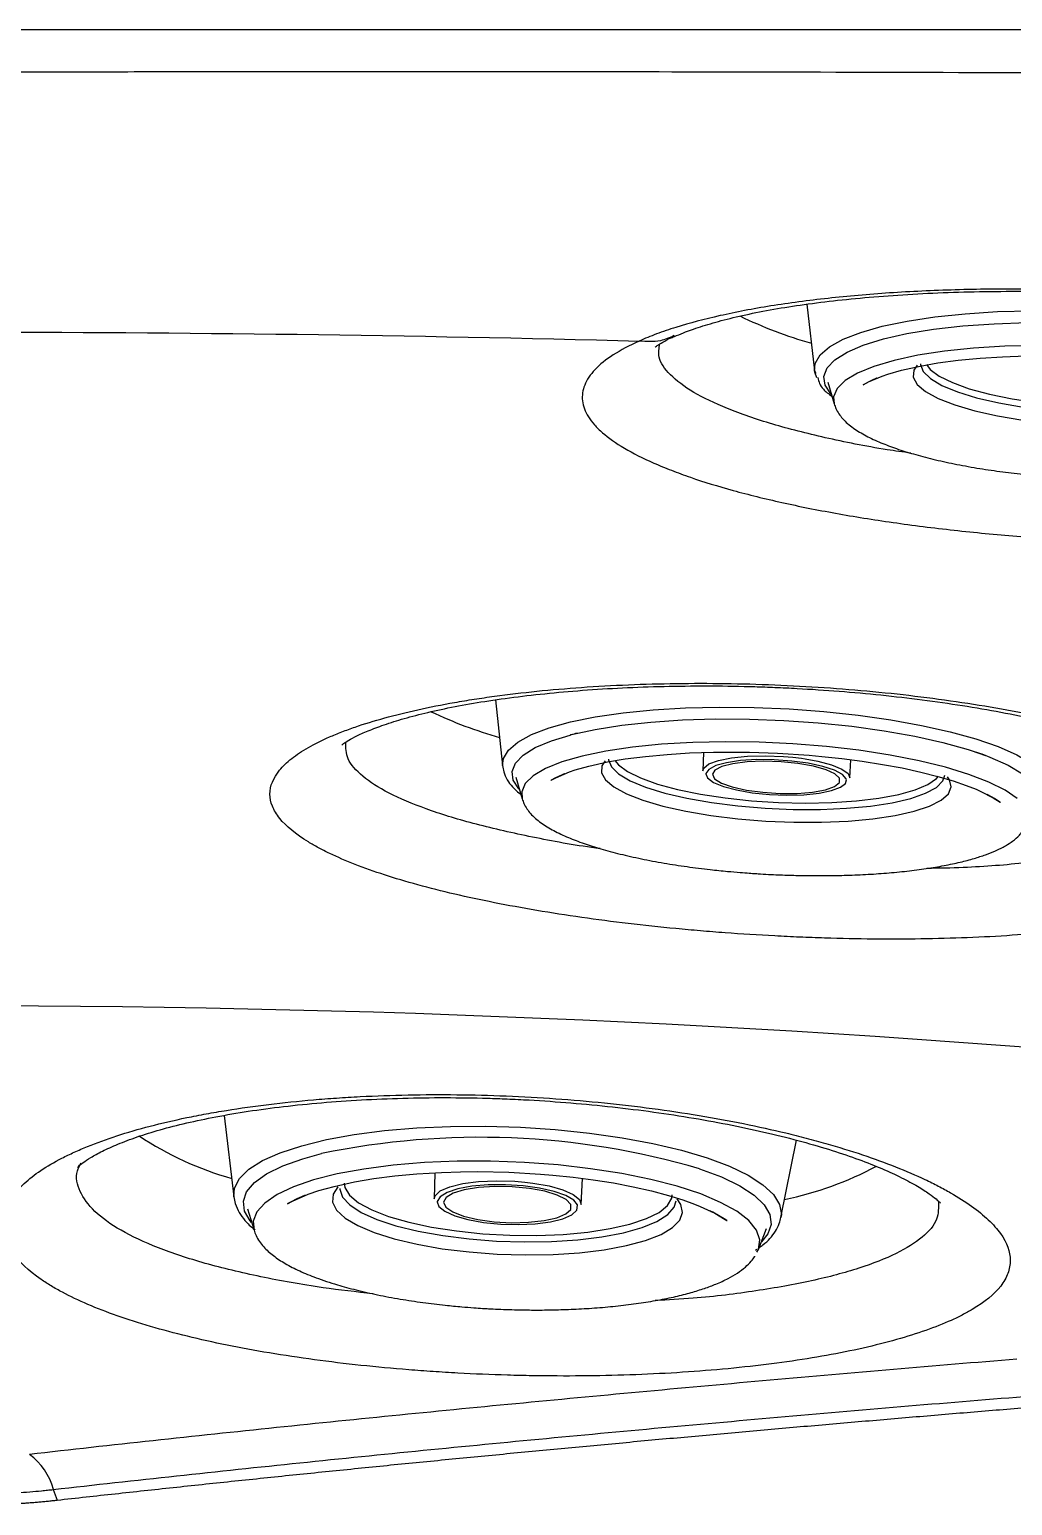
# Model space of a CAD drawing. Extents: x 409 to 498, y 628 to 778.
# Drawn here: x 453.541 to 456.616, y 724.737 to 729.353 of the extents above; entities that cross this region are included whole.
import ezdxf

# ---------------------------------------------------------------- set-up
doc = ezdxf.new("R2010")
doc.units = 0
doc.header["$MEASUREMENT"] = 0
doc.layers.add('1', color=4, linetype='Continuous')
doc.layers.add('GEOMETRY', color=4, linetype='Continuous', lineweight=25)

# ---------------------------------------------------------------- blocks, each defined once
blk = doc.blocks.new('2026_PULSE')
at = {"layer": 'GEOMETRY'}
for p, q in [((47.3962, 83.5341), (47.4196, 83.326)), ((47.4196, 83.3259), (47.4235, 83.3178)), ((47.4611, 83.2897), (47.4813, 83.2219)), ((46.4216, 82.2962), (46.444, 82.0906)), ((47.0728, 82.1317), (47.0705, 82.0746)), ((47.9002, 82.1411), (47.9483, 82.1249)), ((47.9097, 82.1379), (47.9546, 82.1226)), ((47.5301, 82.0521), (47.5334, 82.1092)), ((47.9546, 82.1226), (47.9441, 82.1264)), ((46.4853, 82.0543), (46.5052, 81.9864)), ((45.5723, 80.9964), (45.6031, 80.7423)), ((47.3148, 80.6773), (47.3629, 80.9191)), ((46.232, 80.8171), (46.2297, 80.7356)), ((46.6895, 80.7181), (46.6934, 80.7996)), ((46.5138, 80.7879), (46.5381, 80.785)), ((45.6454, 80.7041), (45.6661, 80.6372)), ((47.244, 80.5772), (47.2697, 80.6424)), ((47.235, 80.5754), (47.2389, 80.5781)), ((47.2395, 80.5687), (47.244, 80.5772)), ((45.0382, 79.8263), (45.0499, 79.7932))]:
    blk.add_line(p, q, dxfattribs=at)
at = {"layer": 'GEOMETRY', "flags": 128}
for points in [[(47.4196, 83.326), (47.422, 83.3489), (47.4376, 83.3755), (47.467, 83.4008), (47.5097, 83.4244), (47.565, 83.4458), (47.6319, 83.4648), (47.7095, 83.481), (47.7963, 83.4942), (47.891, 83.5041), (47.992, 83.5106), (48.0976, 83.5136), (48.2062, 83.513), (48.316, 83.5088), (48.425, 83.5011), (48.5317, 83.4901), (48.6341, 83.4759), (48.7306, 83.4587), (48.8197, 83.4388), (48.8998, 83.4166)], [(47.6351, 83.4251), (47.6352, 83.4251), (47.7089, 83.4418), (47.7923, 83.4555), (47.8839, 83.4659), (47.9822, 83.473), (48.0855, 83.4766), (48.192, 83.4765), (48.3, 83.4729), (48.4075, 83.4657), (48.5127, 83.4551), (48.6139, 83.4414), (48.7092, 83.4246), (48.7972, 83.4051), (48.8761, 83.3833)], [(47.4725, 83.2514), (47.4706, 83.2534), (47.4528, 83.2809), (47.4491, 83.3082), (47.4595, 83.3347), (47.4838, 83.3601), (47.5217, 83.3839), (47.5724, 83.4057), (47.6351, 83.4251)], [(48.1172, 83.4051), (48.015, 83.4025), (47.9173, 83.3964), (47.826, 83.3868), (47.7426, 83.374), (47.6687, 83.3581), (47.6055, 83.3395), (47.5542, 83.3184), (47.5157, 83.2953), (47.4907, 83.2705), (47.4796, 83.2446), (47.4813, 83.2219)], [(47.615, 83.3029), (47.615, 83.3029), (47.615, 83.3029), (47.615, 83.3029), (47.615, 83.3029), (47.6149, 83.3029), (47.6149, 83.3029), (47.6149, 83.3029), (47.6148, 83.3028), (47.6146, 83.3027), (47.6132, 83.3022), (47.5976, 83.2953), (47.5718, 83.2818), (47.5718, 83.2818), (47.5718, 83.2818), (47.5718, 83.2818), (47.5718, 83.2818), (47.5718, 83.2818), (47.5718, 83.2818), (47.5718, 83.2818), (47.5718, 83.2818), (47.5718, 83.2818), (47.5718, 83.2818), (47.5718, 83.2818), (47.5718, 83.2818), (47.5722, 83.282), (47.5887, 83.291), (47.6312, 83.309), (47.6492, 83.3151), (47.6918, 83.3274), (47.7504, 83.3405), (47.8061, 83.3502), (47.8695, 83.3586), (47.9376, 83.3652), (48.0074, 83.3697), (48.0814, 83.3724)], [(47.7408, 83.3433), (47.7303, 83.3273), (47.7286, 83.3053), (47.7411, 83.2828), (47.7674, 83.2606), (47.8069, 83.2391), (47.8585, 83.219), (47.9209, 83.2007), (47.9925, 83.1848), (48.0715, 83.1716), (48.1557, 83.1614), (48.243, 83.1547), (48.3312, 83.1514), (48.4179, 83.1517)], [(47.7512, 83.3478), (47.7513, 83.3453), (47.7597, 83.3232), (47.7823, 83.3012), (47.8184, 83.2799), (47.867, 83.2598), (47.9267, 83.2414), (47.996, 83.2254), (48.073, 83.212), (48.1556, 83.2017), (48.2414, 83.1948), (48.3283, 83.1915), (48.4137, 83.1918)], [(47.77, 83.345), (47.7817, 83.3301), (47.8101, 83.3088), (47.8512, 83.2885), (47.9039, 83.2696), (47.9669, 83.2527), (48.0383, 83.2382), (48.1163, 83.2266), (48.1986, 83.2181), (48.2832, 83.213), (48.3676, 83.2114), (48.4495, 83.2133), (48.5268, 83.2188), (48.5972, 83.2276), (48.659, 83.2396), (48.7103, 83.2543), (48.7499, 83.2715), (48.7766, 83.2905), (48.7841, 83.2995)], [(47.4266, 83.3038), (47.4203, 83.3215), (47.4196, 83.326)], [(46.444, 82.0906), (46.4463, 82.1131), (46.462, 82.1394), (46.4914, 82.1643), (46.5341, 82.1875), (46.5894, 82.2086), (46.6563, 82.2271), (46.7339, 82.2429), (46.8207, 82.2556), (46.9153, 82.2651), (47.0163, 82.2711), (47.122, 82.2736), (47.2306, 82.2726), (47.3403, 82.268), (47.4493, 82.26), (47.5559, 82.2486), (47.6583, 82.2341), (47.7548, 82.2166), (47.8439, 82.1966), (47.924, 82.1743)], [(46.655, 82.1863), (46.6595, 82.1875), (46.7332, 82.2037), (46.8165, 82.217), (46.9081, 82.227), (47.0064, 82.2336), (47.1097, 82.2367), (47.2163, 82.2362), (47.3242, 82.2322), (47.4317, 82.2247), (47.5369, 82.2138), (47.638, 82.1997), (47.7334, 82.1827), (47.8212, 82.163), (47.9002, 82.1411)], [(46.4964, 82.0162), (46.4948, 82.018), (46.4771, 82.0453), (46.4734, 82.0723), (46.4838, 82.0986), (46.5081, 82.1237), (46.546, 82.1471), (46.5967, 82.1685), (46.655, 82.1863)], [(48.0534, 81.9874), (48.0158, 82.0137), (47.9653, 82.0392), (47.9029, 82.0633), (47.8297, 82.0857), (47.7469, 82.106), (47.6561, 82.1237), (47.5588, 82.1385), (47.4569, 82.1503), (47.352, 82.1587), (47.2462, 82.1637), (47.1412, 82.1652), (47.039, 82.163), (46.9413, 82.1573), (46.85, 82.1482), (46.7666, 82.1358), (46.6927, 82.1204), (46.6295, 82.1021), (46.5782, 82.0814), (46.5397, 82.0587), (46.5147, 82.0342), (46.5036, 82.0085), (46.5052, 81.9864)], [(46.628, 82.0611), (46.628, 82.0611), (46.6281, 82.0611), (46.6285, 82.0613), (46.6326, 82.063), (46.6372, 82.065), (46.6374, 82.0651), (46.6374, 82.0651), (46.6374, 82.065), (46.6374, 82.065), (46.6374, 82.065), (46.6374, 82.065), (46.6373, 82.065), (46.6373, 82.065), (46.6373, 82.065), (46.6371, 82.0649), (46.6364, 82.0646), (46.6307, 82.0623), (46.6075, 82.0514), (46.5959, 82.045), (46.5951, 82.0445), (46.595, 82.0444), (46.5949, 82.0444), (46.5949, 82.0444), (46.5949, 82.0444), (46.5949, 82.0444), (46.5949, 82.0444), (46.5949, 82.0444), (46.5949, 82.0444), (46.5949, 82.0444), (46.5949, 82.0444), (46.5949, 82.0444), (46.595, 82.0444), (46.5953, 82.0447), (46.6104, 82.0528), (46.6529, 82.0708), (46.6714, 82.0771), (46.7139, 82.0891), (46.7721, 82.102), (46.8275, 82.1114), (46.8907, 82.1195), (46.9587, 82.1259), (47.0286, 82.1302), (47.1034, 82.1327), (47.1599, 82.1332), (47.2161, 82.1326), (47.3035, 82.1295)], [(47.924, 82.1743), (47.9939, 82.15), (48.0523, 82.1242), (48.0985, 82.0973), (48.1315, 82.0697), (48.1508, 82.042), (48.1562, 82.0145), (48.1552, 82.0067)], [(46.7649, 82.1059), (46.7546, 82.0904), (46.7529, 82.0685), (46.7654, 82.0462), (46.7917, 82.0241), (46.8311, 82.0026), (46.8827, 81.9825), (46.9451, 81.9641), (47.0167, 81.948), (47.0957, 81.9346), (47.1799, 81.9242), (47.2672, 81.9171), (47.3553, 81.9136), (47.442, 81.9135)], [(46.7757, 82.111), (46.7757, 82.1084), (46.7842, 82.0865), (46.8067, 82.0646), (46.8428, 82.0433), (46.8913, 82.0232), (46.9511, 82.0047), (47.0204, 81.9885), (47.0973, 81.975), (47.1799, 81.9645), (47.2657, 81.9573), (47.3525, 81.9536), (47.438, 81.9536)], [(46.7952, 82.1069), (46.8062, 82.0934), (46.8345, 82.0722), (46.8756, 82.0519), (46.9284, 82.0329), (46.9913, 82.0159), (47.0627, 82.0013), (47.1407, 81.9894), (47.223, 81.9807), (47.3075, 81.9753), (47.3919, 81.9733), (47.4738, 81.975), (47.5511, 81.9801), (47.6215, 81.9886), (47.6833, 82.0002), (47.7346, 82.0146), (47.7742, 82.0314), (47.8009, 82.0502), (47.8074, 82.0576)], [(47.0705, 82.0746), (47.0734, 82.083), (47.0896, 82.096), (47.1191, 82.107), (47.16, 82.1152), (47.2096, 82.1202), (47.265, 82.1216), (47.3226, 82.1194), (47.3523, 82.1168)], [(47.5195, 82.0461), (47.5188, 82.0488), (47.5069, 82.0628), (47.482, 82.0761), (47.4457, 82.0881), (47.4002, 82.0979), (47.3484, 82.105), (47.2936, 82.1089), (47.2391, 82.1093), (47.1885, 82.1062), (47.1448, 82.0998), (47.1109, 82.0906), (47.0889, 82.079), (47.0801, 82.0659), (47.08, 82.0651)], [(47.368, 82.0975), (47.3149, 82.1028), (47.2606, 82.1044), (47.2092, 82.1024), (47.1645, 82.0967), (47.1299, 82.0878), (47.1078, 82.0765), (47.1001, 82.0634), (47.1071, 82.0497), (47.1284, 82.0362), (47.1625, 82.0241), (47.2067, 82.0142), (47.2578, 82.0072), (47.3121, 82.0037), (47.3654, 82.0039), (47.4139, 82.0078), (47.4539, 82.0152), (47.4825, 82.0254), (47.4975, 82.0377), (47.4979, 82.0512), (47.4836, 82.0649), (47.4557, 82.0778), (47.4162, 82.089), (47.368, 82.0975)], [(47.3035, 82.1295), (47.4032, 82.123), (47.4423, 82.1195), (47.5057, 82.1128), (47.5685, 82.1046), (47.6323, 82.0946), (47.6942, 82.0832), (47.7525, 82.0705), (47.8061, 82.0569), (47.8537, 82.0428), (47.8941, 82.0289), (47.9252, 82.0166), (47.9399, 82.01), (47.9783, 81.9901), (48.0001, 81.9758), (48.0004, 81.9756), (48.0004, 81.9756), (48.0004, 81.9756), (48.0004, 81.9756), (48.0004, 81.9756), (48.0004, 81.9756), (48.0004, 81.9756), (48.0004, 81.9756), (48.0004, 81.9756), (48.0004, 81.9756), (48.0004, 81.9756), (48.0004, 81.9756), (48.0004, 81.9756), (47.9999, 81.9759), (47.9826, 81.9875), (47.9621, 81.9992), (47.9603, 82.0002), (47.9602, 82.0002), (47.9602, 82.0002), (47.9602, 82.0002), (47.9602, 82.0002), (47.9602, 82.0002), (47.9602, 82.0002), (47.9602, 82.0002), (47.9602, 82.0002), (47.9602, 82.0002), (47.9604, 82.0001), (47.962, 81.9993), (47.969, 81.9955), (47.9691, 81.9954), (47.9691, 81.9954)], [(47.3523, 82.1168), (47.3788, 82.1136), (47.3903, 82.112)], [(47.3903, 82.112), (47.43, 82.1047), (47.4731, 82.0932), (47.5054, 82.0799), (47.5247, 82.0655), (47.5301, 82.0521)], [(47.9483, 82.1249), (47.9688, 82.1172), (48.026, 82.0917), (48.0708, 82.0652), (48.1023, 82.0381), (48.1201, 82.0107), (48.1238, 81.9837), (48.1134, 81.9574), (48.0957, 81.9379)], [(47.08, 82.0651), (47.0851, 82.052), (47.1037, 82.0382), (47.1345, 82.0254), (47.1757, 82.0144), (47.2248, 82.0059)], [(47.2248, 82.0059), (47.2785, 82.0004), (47.3336, 81.9983), (47.3866, 81.9996), (47.4341, 82.0044), (47.4731, 82.0123), (47.5013, 82.0228), (47.5169, 82.0352), (47.5195, 82.0461)], [(47.438, 81.9536), (47.5197, 81.9571), (47.5954, 81.9642), (47.6632, 81.9746), (47.721, 81.9881), (47.7674, 82.0042), (47.8011, 82.0226), (47.8212, 82.0427), (47.8271, 82.0604)], [(47.442, 81.9135), (47.5251, 81.9171), (47.6023, 81.9242), (47.6716, 81.9345), (47.7313, 81.9479), (47.7799, 81.964), (47.816, 81.9824), (47.8387, 82.0025), (47.8475, 82.024), (47.8421, 82.0461), (47.8357, 82.0553)], [(45.6031, 80.7423), (45.6053, 80.7694), (45.621, 80.7994), (45.6504, 80.8281), (45.6931, 80.855), (45.7484, 80.8797), (45.8153, 80.9018), (45.8929, 80.9209), (45.9797, 80.9368), (46.0744, 80.9491), (46.1754, 80.9576), (46.2811, 80.9622), (46.3898, 80.9629), (46.4995, 80.9596), (46.6086, 80.9523), (46.7153, 80.9413), (46.8177, 80.9266), (46.9143, 80.9086), (47.0034, 80.8875), (47.0836, 80.8636)], [(45.6585, 80.6618), (45.6542, 80.6669), (45.6364, 80.6974), (45.6327, 80.7279), (45.6431, 80.7577), (45.6674, 80.7865), (45.7053, 80.8136), (45.756, 80.8386), (45.8188, 80.8611), (45.8773, 80.8771)], [(47.244, 80.5772), (47.2443, 80.5782), (47.2483, 80.6077), (47.2382, 80.6377), (47.2141, 80.6675), (47.1765, 80.6967), (47.126, 80.7246), (47.0636, 80.7508), (46.9903, 80.7748), (46.9075, 80.7963), (46.8166, 80.8147), (46.7193, 80.8299), (46.6172, 80.8414), (46.5123, 80.8492), (46.4064, 80.853), (46.3014, 80.8529), (46.1991, 80.8487), (46.1015, 80.8406), (46.0101, 80.8288), (45.9267, 80.8134), (45.8527, 80.7947), (45.7895, 80.773), (45.7382, 80.7488), (45.6997, 80.7224), (45.6747, 80.6944), (45.6637, 80.6652), (45.6661, 80.6372)], [(47.0836, 80.8636), (47.1535, 80.8374), (47.212, 80.8092), (47.2582, 80.7796), (47.2912, 80.7491), (47.3106, 80.718), (47.316, 80.687), (47.3148, 80.6773)], [(45.8132, 80.741), (45.8132, 80.741), (45.8132, 80.741), (45.8134, 80.7411), (45.8143, 80.7415), (45.8235, 80.7453), (45.8264, 80.7464), (45.8265, 80.7465), (45.8266, 80.7465), (45.8266, 80.7465), (45.8266, 80.7465), (45.8266, 80.7465), (45.8265, 80.7465), (45.8265, 80.7465), (45.8265, 80.7465), (45.8265, 80.7465), (45.8264, 80.7465), (45.8261, 80.7463), (45.8244, 80.7457), (45.8004, 80.7353), (45.782, 80.7261), (45.7724, 80.7209), (45.7705, 80.7197), (45.7704, 80.7197), (45.7704, 80.7197), (45.7704, 80.7197), (45.7704, 80.7197), (45.7704, 80.7197), (45.7704, 80.7197), (45.7704, 80.7197), (45.7704, 80.7197), (45.7704, 80.7197), (45.7704, 80.7197), (45.7704, 80.7197), (45.7704, 80.7197), (45.7704, 80.7197), (45.7708, 80.7199), (45.7865, 80.7285), (45.8359, 80.75), (45.8692, 80.7613), (45.9164, 80.7745), (45.981, 80.7887), (46.0406, 80.7988), (46.1066, 80.8073), (46.1755, 80.8137), (46.2528, 80.8183), (46.3118, 80.8201), (46.3668, 80.8206), (46.4631, 80.8186)], [(46.4631, 80.8186), (46.5624, 80.813), (46.6014, 80.8098), (46.6647, 80.8033), (46.7273, 80.7952), (46.7908, 80.7851), (46.8522, 80.7734), (46.9099, 80.7603), (46.9624, 80.7463), (47.0082, 80.732), (47.0442, 80.7191), (47.0623, 80.7118), (47.1083, 80.6903), (47.1406, 80.6712), (47.1457, 80.6678), (47.1462, 80.6674), (47.1463, 80.6674), (47.1463, 80.6674), (47.1463, 80.6674), (47.1463, 80.6674), (47.1463, 80.6674), (47.1463, 80.6674), (47.1463, 80.6674), (47.1463, 80.6674), (47.1463, 80.6674), (47.1463, 80.6674), (47.1463, 80.6674), (47.1461, 80.6675), (47.1423, 80.6701), (47.1021, 80.6935), (47.0942, 80.6975), (47.0928, 80.6982), (47.0924, 80.6984), (47.0924, 80.6984), (47.0923, 80.6984), (47.0923, 80.6984), (47.0923, 80.6984), (47.0923, 80.6984), (47.0923, 80.6984), (47.0923, 80.6984), (47.0923, 80.6984), (47.0924, 80.6984), (47.0928, 80.6982), (47.0966, 80.6963), (47.1036, 80.6927), (47.1049, 80.6921), (47.1052, 80.6919), (47.1052, 80.6919), (47.1052, 80.6919), (47.1052, 80.6919), (47.1051, 80.6919), (47.1051, 80.6919), (47.1051, 80.692), (47.105, 80.692), (47.1049, 80.692), (47.1046, 80.6922), (47.103, 80.6931), (47.102, 80.6936), (47.1015, 80.6938), (47.1012, 80.694), (47.101, 80.6941), (47.1009, 80.6942), (47.1008, 80.6942), (47.1008, 80.6942)], [(47.0601, 80.8297), (47.1288, 80.8039), (47.186, 80.7761), (47.2308, 80.7469), (47.2623, 80.7168), (47.2801, 80.6862), (47.2839, 80.6558), (47.2735, 80.6259), (47.2534, 80.6012)], [(45.9286, 80.7726), (45.9138, 80.7498), (45.9121, 80.725), (45.9246, 80.7001), (45.9509, 80.6755), (45.9904, 80.652), (46.0421, 80.6301), (46.1045, 80.6104), (46.1761, 80.5934), (46.2551, 80.5796), (46.3393, 80.5693), (46.4267, 80.5628), (46.5149, 80.5602), (46.6016, 80.5617)], [(45.9345, 80.7684), (45.9345, 80.7657), (45.943, 80.7411), (45.9656, 80.7168), (46.0017, 80.6933), (46.0503, 80.6714), (46.11, 80.6516), (46.1794, 80.6345), (46.2564, 80.6205), (46.339, 80.61), (46.4249, 80.6033), (46.5117, 80.6007), (46.5972, 80.602)], [(45.9478, 80.7843), (45.95, 80.7708), (45.9648, 80.7469), (45.9932, 80.7234), (46.0343, 80.7012), (46.0871, 80.6807), (46.1501, 80.6625), (46.2215, 80.6472), (46.2995, 80.6351), (46.3819, 80.6266), (46.4665, 80.622), (46.5509, 80.6212), (46.6329, 80.6244), (46.7101, 80.6315), (46.7806, 80.6423), (46.8424, 80.6565), (46.8938, 80.6736), (46.9333, 80.6933), (46.96, 80.715), (46.9731, 80.738), (46.9744, 80.7478)], [(46.2297, 80.7356), (46.2326, 80.7452), (46.2488, 80.7602), (46.2783, 80.7731), (46.3192, 80.7831), (46.3689, 80.7895), (46.4243, 80.7921), (46.4819, 80.7905), (46.5138, 80.7879)], [(46.6777, 80.7171), (46.6664, 80.731), (46.6415, 80.7457), (46.6051, 80.7586), (46.5596, 80.769), (46.5078, 80.776), (46.4529, 80.7795), (46.3985, 80.779), (46.3478, 80.7747), (46.3041, 80.7667), (46.2702, 80.7557), (46.2482, 80.7423), (46.2394, 80.7273), (46.2394, 80.7266)], [(46.5275, 80.7679), (46.4742, 80.773), (46.4199, 80.7739), (46.3685, 80.7707), (46.3238, 80.7635), (46.2892, 80.7529), (46.2672, 80.7397), (46.2594, 80.7249), (46.2664, 80.7095), (46.2878, 80.6946), (46.3218, 80.6815), (46.3661, 80.6711), (46.4173, 80.6641), (46.4715, 80.661), (46.5249, 80.6622), (46.5734, 80.6674), (46.6134, 80.6764), (46.642, 80.6884), (46.6571, 80.7025), (46.6574, 80.7178), (46.6431, 80.7331), (46.6151, 80.7472), (46.5756, 80.7591), (46.5275, 80.7679)], [(46.5381, 80.785), (46.5894, 80.7758), (46.6325, 80.7635), (46.6648, 80.749), (46.6841, 80.7331), (46.6895, 80.7181)], [(46.2394, 80.7266), (46.2445, 80.7117), (46.263, 80.6965), (46.2939, 80.6825), (46.3351, 80.6708), (46.3842, 80.662)], [(46.3842, 80.662), (46.438, 80.6567), (46.4931, 80.6553), (46.546, 80.6577), (46.5936, 80.6639), (46.6327, 80.6734), (46.6609, 80.6857), (46.6764, 80.7001), (46.6783, 80.7155), (46.6777, 80.7171)], [(46.5972, 80.602), (46.6789, 80.6074), (46.7547, 80.6167), (46.8224, 80.6296), (46.8803, 80.6458), (46.9267, 80.6648), (46.9604, 80.6861), (46.9805, 80.7092), (46.9864, 80.7295)], [(46.6016, 80.5617), (46.6847, 80.5671), (46.7619, 80.5764), (46.8313, 80.5893), (46.891, 80.6054), (46.9396, 80.6244), (46.9757, 80.6458), (46.9984, 80.6689), (47.0072, 80.6933), (47.0018, 80.7182), (46.9899, 80.7352)]]:
    blk.add_lwpolyline(points, dxfattribs=at)
at = {"layer": 'GEOMETRY'}
for centre, radius, start, end in [((47.7647, 84.6817), 1.3182, 243.985, 254.3859), ((46.8015, 83.4783), 1.3504, 244.5144, 254.2236), ((45.8603, 81.754), 0.9903, 236.0462, 254.5318), ((46.3737, 78.4832), 2.4448, 73.6953, 101.7162), ((47.122, 81.7471), 1.0335, 281.3851, 298.4135), ((44.8435, 79.7741), 0.2017, 15.0153, 53.407)]:
    blk.add_arc(centre, radius, start, end, dxfattribs=at)
for points, knots in [([(36.3701, 84.3896), (36.5443, 84.3898), (36.7184, 84.3899), (37.0668, 84.3901), (37.2409, 84.3903), (37.7634, 84.3907), (38.1117, 84.3909), (39.1567, 84.3916), (39.8534, 84.392), (41.2467, 84.3927), (41.9434, 84.3929), (42.9884, 84.3931), (43.3367, 84.3931), (43.8592, 84.3931), (44.0334, 84.3931), (44.3817, 84.393), (44.5559, 84.393), (44.9042, 84.393), (45.0784, 84.393), (45.4267, 84.3931), (45.6009, 84.3931), (46.1234, 84.3931), (46.4717, 84.3931), (47.5167, 84.3929), (48.2134, 84.3927), (49.6067, 84.392), (50.3033, 84.3916), (51.3483, 84.3909), (51.6967, 84.3907), (52.2192, 84.3903), (52.3933, 84.3901), (52.7417, 84.3899), (52.9158, 84.3898), (53.09, 84.3896)], [0, 0, 0, 0, 0.03125, 0.03125, 0.0625, 0.0625, 0.125, 0.125, 0.25, 0.25, 0.375, 0.375, 0.4375, 0.4375, 0.46875, 0.46875, 0.5, 0.5, 0.53125, 0.53125, 0.5625, 0.5625, 0.625, 0.625, 0.75, 0.75, 0.875, 0.875, 0.9375, 0.9375, 0.96875, 0.96875, 1, 1, 1, 1]), ([(40.6292, 84.2552), (41.1416, 84.2577), (42.0807, 84.261), (43.2342, 84.2622), (43.9821, 84.2615), (44.4095, 84.261), (44.73, 84.2597), (45.0505, 84.261), (45.4779, 84.2615), (46.2258, 84.2622), (47.3793, 84.261), (48.3184, 84.2577), (48.8308, 84.2552)], [0.3000573, 0.3000573, 0.3000573, 0.3000573, 0.375, 0.4375, 0.46875, 0.484375, 0.5, 0.515625, 0.53125, 0.5625, 0.625, 0.6999428, 0.6999428, 0.6999428, 0.6999428]), ([(49.6844, 83.2977), (49.6518, 83.3161), (49.6151, 83.3337), (49.534, 83.3674), (49.4896, 83.3835), (49.4172, 83.4068), (49.3921, 83.4144), (49.34, 83.4293), (49.3128, 83.4366), (49.2294, 83.4576), (49.1711, 83.4707), (49.0494, 83.4949), (48.9859, 83.506), (48.8867, 83.5213), (48.8529, 83.5261), (48.7848, 83.5351), (48.7505, 83.5393), (48.6468, 83.5511), (48.5766, 83.5577), (48.4696, 83.5659), (48.4337, 83.5683), (48.3612, 83.5726), (48.3247, 83.5744), (48.2159, 83.5789), (48.144, 83.5806), (48.0012, 83.5815), (47.9304, 83.5807), (47.825, 83.5777), (47.7901, 83.5764), (47.7216, 83.5731), (47.6879, 83.5712), (47.5884, 83.5646), (47.5242, 83.559), (47.4311, 83.5488), (47.4007, 83.5451), (47.3408, 83.5372), (47.3116, 83.5329), (47.2268, 83.5193), (47.1738, 83.5092), (47.0747, 83.4869), (47.0287, 83.4748), (46.965, 83.4548), (46.9448, 83.448), (46.9065, 83.4337), (46.8885, 83.4264), (46.8715, 83.4188)], [0, 0, 0, 0, 0.0625, 0.0625, 0.125, 0.125, 0.15625, 0.15625, 0.1875, 0.1875, 0.25, 0.25, 0.3125, 0.3125, 0.34375, 0.34375, 0.375, 0.375, 0.4375, 0.4375, 0.46875, 0.46875, 0.5, 0.5, 0.5625, 0.5625, 0.625, 0.625, 0.65625, 0.65625, 0.6875, 0.6875, 0.75, 0.75, 0.78125, 0.78125, 0.8125, 0.8125, 0.875, 0.875, 0.9375, 0.9375, 0.96875, 0.96875, 1, 1, 1, 1]), ([(46.9815, 83.4325), (46.9906, 83.4365), (47.0132, 83.4465), (47.0622, 83.4637), (47.1269, 83.4828), (47.2037, 83.5014), (47.2906, 83.5184), (47.3871, 83.5335), (47.492, 83.5466), (47.6055, 83.5575), (47.7267, 83.566), (47.8538, 83.5717), (47.9852, 83.5745), (48.1189, 83.5743), (48.253, 83.5711), (48.3863, 83.5648), (48.5184, 83.5556), (48.649, 83.5436), (48.7772, 83.5287), (48.9013, 83.5111), (49.0197, 83.4911), (49.1306, 83.4691), (49.2326, 83.4454), (49.324, 83.4207), (49.405, 83.3951), (49.4748, 83.3692), (49.5333, 83.3438), (49.5618, 83.3284), (49.5757, 83.321)], [0, 0, 0, 0, 0.0236078, 0.0584767, 0.0948461, 0.1323214, 0.1705451, 0.2084247, 0.2469953, 0.2865402, 0.3268111, 0.3675549, 0.4085171, 0.4494069, 0.490004, 0.5301205, 0.5700953, 0.6105081, 0.6511727, 0.6919369, 0.7325611, 0.7728464, 0.8125948, 0.8515817, 0.8895052, 0.9275781, 0.9648636, 1, 1, 1, 1]), ([(46.9803, 83.4355), (46.9663, 83.4292), (46.9324, 83.4138), (46.894, 83.417), (46.8715, 83.4188)], [0, 0, 0, 0, 0.414509, 1, 1, 1, 1]), ([(46.9212, 83.3997), (46.921, 83.3994), (46.9199, 83.3983), (46.9267, 83.4043), (46.9444, 83.4151), (46.9631, 83.4256), (46.9787, 83.4321), (46.981, 83.433)], [0, 0, 0, 0, 0.07888, 0.354092, 0.642041, 0.946615, 1, 1, 1, 1]), ([(46.8715, 83.4188), (46.8402, 83.4047), (46.8131, 83.3902), (46.7671, 83.3604), (46.7481, 83.3451), (46.7182, 83.3137), (46.7073, 83.2976), (46.694, 83.2646), (46.6918, 83.2481), (46.6957, 83.215), (46.7019, 83.1984), (46.7176, 83.1735), (46.7239, 83.1652), (46.7387, 83.1485), (46.7472, 83.1402), (46.7755, 83.1156), (46.7984, 83.0994), (46.8519, 83.0678), (46.8825, 83.0522), (46.9344, 83.0293), (46.9528, 83.0217), (46.991, 83.0069), (47.011, 82.9996), (47.0732, 82.9782), (47.1177, 82.9645), (47.1893, 82.9448), (47.2139, 82.9384), (47.2647, 82.9258), (47.291, 82.9196), (47.3718, 82.9017), (47.4278, 82.8905), (47.5436, 82.8697), (47.6035, 82.8601), (47.6964, 82.8468), (47.7278, 82.8425), (47.7918, 82.8344), (47.8241, 82.8306), (47.9213, 82.8199), (47.9867, 82.8137), (48.1189, 82.8031), (48.1856, 82.7988), (48.2867, 82.7936), (48.3206, 82.7922), (48.3878, 82.7898), (48.4212, 82.7888), (48.5208, 82.7868), (48.5864, 82.7864), (48.6837, 82.7874), (48.7159, 82.7879), (48.7799, 82.7896), (48.8119, 82.7907), (48.9062, 82.7949), (48.9669, 82.7986), (49.084, 82.8082), (49.1405, 82.814), (49.222, 82.8242), (49.2486, 82.8279), (49.3008, 82.8358), (49.3261, 82.84), (49.3994, 82.8532), (49.4451, 82.8629), (49.5299, 82.884), (49.5692, 82.8955), (49.6231, 82.9141), (49.6402, 82.9206), (49.6723, 82.9338), (49.6874, 82.9405), (49.7296, 82.9613), (49.7537, 82.9758), (49.784, 82.9985), (49.7932, 83.0062), (49.8094, 83.022), (49.8165, 83.0301), (49.8345, 83.0546), (49.8422, 83.0712), (49.849, 83.1051), (49.8483, 83.1224), (49.8407, 83.1486), (49.837, 83.1575), (49.8276, 83.1753), (49.8219, 83.1841), (49.8015, 83.2106), (49.7838, 83.2282), (49.7512, 83.2544), (49.7394, 83.2631), (49.72, 83.2761), (49.7133, 83.2804), (49.7028, 83.2869), (49.6975, 83.2902), (49.692, 83.2934), (49.6884, 83.2955), (49.6865, 83.2966), (49.6846, 83.2977)], [0, 0, 0, 0, 0.03125, 0.03125, 0.0625, 0.0625, 0.09375, 0.09375, 0.125, 0.125, 0.15625, 0.15625, 0.171875, 0.171875, 0.1875, 0.1875, 0.21875, 0.21875, 0.25, 0.25, 0.265625, 0.265625, 0.28125, 0.28125, 0.3125, 0.3125, 0.328125, 0.328125, 0.34375, 0.34375, 0.375, 0.375, 0.40625, 0.40625, 0.421875, 0.421875, 0.4375, 0.4375, 0.46875, 0.46875, 0.5, 0.5, 0.515625, 0.515625, 0.53125, 0.53125, 0.5625, 0.5625, 0.578125, 0.578125, 0.59375, 0.59375, 0.625, 0.625, 0.65625, 0.65625, 0.671875, 0.671875, 0.6875, 0.6875, 0.71875, 0.71875, 0.75, 0.75, 0.765625, 0.765625, 0.78125, 0.78125, 0.8125, 0.8125, 0.828125, 0.828125, 0.84375, 0.84375, 0.875, 0.875, 0.90625, 0.90625, 0.921875, 0.921875, 0.9375, 0.9375, 0.96875, 0.96875, 0.984375, 0.984375, 0.992188, 0.992188, 0.996094, 0.998047, 0.998047, 1, 1, 1, 1]), ([(47.7214, 83.068), (47.6964, 83.0715), (47.6002, 83.085), (47.4522, 83.1153), (47.2826, 83.1582), (47.1438, 83.2061), (47.0353, 83.2582), (46.964, 83.3125), (46.9279, 83.3637), (46.9333, 83.3957), (46.9357, 83.4095)], [0, 0, 0, 0, 0.05044, 0.193908, 0.332815, 0.475708, 0.614238, 0.75676, 0.895265, 1, 1, 1, 1]), ([(47.4299, 83.3044), (47.4332, 83.292), (47.4386, 83.2717), (47.4642, 83.2532), (47.4741, 83.246)], [0, 0, 0, 0, 0.612266, 1, 1, 1, 1]), ([(47.6054, 83.2988), (47.6054, 83.2988), (47.6054, 83.2988), (47.6055, 83.2989), (47.6067, 83.2994), (47.6082, 83.3001), (47.6096, 83.3006), (47.6096, 83.3007)], [0, 0, 0, 0, 0.006312, 0.036749, 0.159772, 0.963531, 1, 1, 1, 1]), ([(47.4813, 83.2219), (47.483, 83.2171), (47.489, 83.2), (47.508, 83.1733), (47.5384, 83.1472), (47.5794, 83.1223), (47.6252, 83.1009), (47.675, 83.0821), (47.7294, 83.065), (47.7896, 83.049), (47.856, 83.0344), (47.9263, 83.0214), (47.9984, 83.0105), (48.0651, 83.0023), (48.1207, 82.9968), (48.1613, 82.9934), (48.1905, 82.9913), (48.2113, 82.9899), (48.2341, 82.9886), (48.2503, 82.9878), (48.2618, 82.9873)], [0, 0, 0, 0, 0.0299865, 0.1057988, 0.1946647, 0.2743409, 0.3501232, 0.4202894, 0.4875834, 0.5573574, 0.6284524, 0.6991112, 0.7670027, 0.8330044, 0.8811016, 0.9156344, 0.940241, 0.9577078, 0.9700825, 1, 1, 1, 1]), ([(47.2951, 82.3433), (47.1908, 82.3476), (47.0883, 82.3489), (46.937, 82.3469), (46.887, 82.3456), (46.7879, 82.3415), (46.7386, 82.3388), (46.5951, 82.3286), (46.5044, 82.3194), (46.3971, 82.3047), (46.376, 82.3016), (46.3343, 82.2951), (46.3138, 82.2917), (46.2533, 82.2811), (46.215, 82.2735), (46.1057, 82.2493), (46.0403, 82.2313), (45.9681, 82.2064), (45.9541, 82.2013), (45.9273, 82.1909), (45.9146, 82.1856), (45.878, 82.1696), (45.8559, 82.1586), (45.8165, 82.1361), (45.7992, 82.1246), (45.7766, 82.1069), (45.7697, 82.1009), (45.7571, 82.0888), (45.7514, 82.0826), (45.726, 82.0519), (45.716, 82.027), (45.716, 81.9892), (45.7185, 81.9766), (45.7262, 81.9575), (45.7294, 81.9511), (45.7371, 81.9384), (45.7415, 81.932), (45.7668, 81.9006), (45.7967, 81.876), (45.8462, 81.8457), (45.8567, 81.8397), (45.879, 81.8277), (45.8907, 81.8217), (45.9275, 81.8041), (45.954, 81.7926), (46.0399, 81.7591), (46.1052, 81.7379), (46.2158, 81.7075), (46.2542, 81.6978), (46.3339, 81.6793), (46.3753, 81.6704), (46.4608, 81.6534), (46.5049, 81.6453), (46.5963, 81.6299), (46.6436, 81.6225), (46.787, 81.6021), (46.8853, 81.5905), (47.0116, 81.5783), (47.0371, 81.576), (47.0883, 81.5716), (47.1141, 81.5696), (47.1918, 81.5638), (47.2437, 81.5605), (47.3216, 81.5564), (47.3475, 81.5551), (47.3995, 81.5529), (47.4255, 81.552), (47.5028, 81.5496), (47.5536, 81.5485), (47.7043, 81.5471), (47.8023, 81.5485), (47.9454, 81.5542), (47.9926, 81.5567), (48.0838, 81.5629), (48.128, 81.5666), (48.256, 81.5794), (48.3357, 81.5903), (48.483, 81.6172), (48.5482, 81.6327), (48.6339, 81.6591), (48.6604, 81.6684), (48.6971, 81.6832), (48.7088, 81.6883), (48.731, 81.6987), (48.7415, 81.704), (48.791, 81.7309), (48.8208, 81.7539), (48.8461, 81.7845), (48.8505, 81.7907), (48.8582, 81.8033), (48.8614, 81.8097), (48.8691, 81.8291), (48.8716, 81.8422), (48.8716, 81.8819), (48.8617, 81.909), (48.8364, 81.9435), (48.8307, 81.9504), (48.8181, 81.9642), (48.8112, 81.9711), (48.7888, 81.9917), (48.7714, 82.0053), (48.7322, 82.0323), (48.7102, 82.0456), (48.6737, 82.0655), (48.661, 82.0721), (48.6343, 82.0852), (48.6204, 82.0918), (48.5484, 82.1239), (48.4831, 82.1482), (48.374, 82.1825), (48.3358, 82.1935), (48.2755, 82.2096), (48.255, 82.2148), (48.2134, 82.2249), (48.1922, 82.2299), (48.0851, 82.2539), (47.9946, 82.2709), (47.8513, 82.2931), (47.802, 82.2999), (47.703, 82.3122), (47.653, 82.3177), (47.5018, 82.3321), (47.3993, 82.3391), (47.2951, 82.3433)], [0, 0, 0, 0, 0.03125, 0.03125, 0.046875, 0.046875, 0.0625, 0.0625, 0.09375, 0.09375, 0.101562, 0.101562, 0.109375, 0.109375, 0.125, 0.125, 0.15625, 0.15625, 0.164062, 0.164062, 0.171875, 0.171875, 0.1875, 0.1875, 0.203125, 0.203125, 0.210938, 0.210938, 0.21875, 0.21875, 0.25, 0.25, 0.265625, 0.265625, 0.273438, 0.273438, 0.28125, 0.28125, 0.3125, 0.3125, 0.320313, 0.320313, 0.328125, 0.328125, 0.34375, 0.34375, 0.375, 0.375, 0.390625, 0.390625, 0.40625, 0.40625, 0.421875, 0.421875, 0.4375, 0.4375, 0.46875, 0.46875, 0.476563, 0.476563, 0.484375, 0.484375, 0.5, 0.5, 0.507813, 0.507813, 0.515625, 0.515625, 0.53125, 0.53125, 0.5625, 0.5625, 0.578125, 0.578125, 0.59375, 0.59375, 0.625, 0.625, 0.65625, 0.65625, 0.671875, 0.671875, 0.679688, 0.679688, 0.6875, 0.6875, 0.71875, 0.71875, 0.726563, 0.726563, 0.734375, 0.734375, 0.75, 0.75, 0.78125, 0.78125, 0.789063, 0.789063, 0.796875, 0.796875, 0.8125, 0.8125, 0.828125, 0.828125, 0.835938, 0.835938, 0.84375, 0.84375, 0.875, 0.875, 0.890625, 0.890625, 0.898438, 0.898438, 0.90625, 0.90625, 0.9375, 0.9375, 0.953125, 0.953125, 0.96875, 0.96875, 1, 1, 1, 1]), ([(45.9408, 82.155), (45.9414, 82.1556), (45.9427, 82.1568), (45.9564, 82.1666), (45.9805, 82.1803), (46.0169, 82.1973), (46.0656, 82.2161), (46.1266, 82.2358), (46.1993, 82.2551), (46.2826, 82.2734), (46.3758, 82.2901), (46.4783, 82.305), (46.5898, 82.3176), (46.7091, 82.3278), (46.8346, 82.3352), (46.9649, 82.3394), (47.098, 82.3405), (47.2089, 82.3386), (47.298, 82.3355), (47.3862, 82.3313), (47.4974, 82.3239), (47.6285, 82.312), (47.7575, 82.2969), (47.8832, 82.279), (48.0038, 82.2584), (48.1176, 82.2355), (48.2228, 82.2107), (48.3182, 82.1846), (48.4024, 82.1577), (48.4757, 82.1305), (48.5379, 82.1035), (48.5881, 82.0778), (48.6242, 82.0557), (48.6468, 82.0391), (48.6584, 82.0283), (48.6592, 82.0273), (48.6595, 82.0269)], [0, 0, 0, 0, 0.0209, 0.044465, 0.06969, 0.096634, 0.125112, 0.154788, 0.18527, 0.216208, 0.247245, 0.279065, 0.311635, 0.344769, 0.378282, 0.411992, 0.445704, 0.479259, 0.494974, 0.512239, 0.54516, 0.578304, 0.611725, 0.645308, 0.678879, 0.712231, 0.745172, 0.777514, 0.809076, 0.840094, 0.871116, 0.901667, 0.931334, 0.956683, 0.980506, 1, 1, 1, 1]), ([(46.6771, 82.1919), (46.6707, 82.1903), (46.6636, 82.1886), (46.6556, 82.1865), (46.6549, 82.1863)], [0, 0, 0, 0, 0.914421, 1, 1, 1, 1]), ([(46.7495, 81.8309), (46.7404, 81.8321), (46.6602, 81.8426), (46.5236, 81.8688), (46.3474, 81.9088), (46.2002, 81.9546), (46.0829, 82.0042), (46.0013, 82.0569), (45.9533, 82.1108), (45.9534, 82.1466), (45.9534, 82.1641)], [0, 0, 0, 0, 0.018311, 0.160168, 0.302021, 0.443119, 0.584211, 0.724999, 0.865782, 1, 1, 1, 1]), ([(46.444, 82.0906), (46.445, 82.0841), (46.4478, 82.0672), (46.4582, 82.0451), (46.4749, 82.0218), (46.4918, 82.0078), (46.5012, 82)], [0, 0, 0, 0, 0.1544735, 0.4025931, 0.6700061, 1, 1, 1, 1]), ([(48.6491, 82.0365), (48.6495, 82.0194), (48.6505, 81.9829), (48.6051, 81.9315), (48.5253, 81.8832), (48.4089, 81.8423), (48.2616, 81.8091), (48.0852, 81.7855), (47.9203, 81.7715), (47.8098, 81.7696), (47.7715, 81.769)], [0, 0, 0, 0, 0.117336, 0.251586, 0.385836, 0.520941, 0.656049, 0.792064, 0.928085, 1, 1, 1, 1]), ([(46.5052, 81.9864), (46.5069, 81.9816), (46.5127, 81.9646), (46.5314, 81.9381), (46.5615, 81.9122), (46.6021, 81.8873), (46.6476, 81.866), (46.697, 81.8471), (46.7512, 81.8299), (46.8111, 81.8138), (46.8774, 81.7989), (46.9476, 81.7857), (47.0198, 81.7745), (47.0867, 81.7661), (47.1427, 81.7603), (47.1836, 81.7567), (47.213, 81.7544), (47.234, 81.753), (47.257, 81.7516), (47.2734, 81.7507), (47.2849, 81.7501)], [0, 0, 0, 0, 0.029722, 0.104985, 0.193157, 0.273003, 0.348561, 0.418649, 0.485732, 0.555525, 0.62662, 0.697311, 0.76532, 0.831769, 0.880211, 0.914998, 0.939789, 0.957387, 0.969856, 1, 1, 1, 1]), ([(47.2849, 81.7501), (47.2938, 81.7497), (47.313, 81.7488), (47.3487, 81.7476), (47.3948, 81.7465), (47.4519, 81.7463), (47.5145, 81.7473), (47.58, 81.7499), (47.6457, 81.7543), (47.7095, 81.7605), (47.77, 81.7683), (47.8257, 81.7777), (47.8756, 81.7883), (47.9183, 81.7997), (47.9548, 81.8115), (47.9881, 81.8248), (48.0161, 81.8387), (48.042, 81.8555), (48.0571, 81.8691), (48.0695, 81.8826), (48.0728, 81.8887), (48.0735, 81.8902)], [0, 0, 0, 0, 0.024135, 0.052207, 0.097296, 0.150127, 0.20948, 0.272736, 0.338371, 0.405205, 0.47232, 0.538884, 0.603963, 0.666138, 0.72221, 0.777418, 0.841332, 0.894775, 0.956691, 0.990005, 1, 1, 1, 1]), ([(46.4551, 81.0573), (46.351, 81.0616), (46.2487, 81.0626), (46.0976, 81.0596), (46.0477, 81.0578), (45.9735, 81.054), (45.9488, 81.0525), (45.8998, 81.0492), (45.8757, 81.0474), (45.7564, 81.0372), (45.6659, 81.0262), (45.5588, 81.0089), (45.5377, 81.0053), (45.4961, 80.9976), (45.4756, 80.9936), (45.4153, 80.9812), (45.3771, 80.9723), (45.268, 80.9439), (45.2028, 80.9227), (45.1308, 80.8935), (45.1168, 80.8875), (45.0901, 80.8753), (45.0774, 80.8692), (45.0409, 80.8504), (45.0189, 80.8375), (44.9797, 80.8112), (44.9623, 80.7977), (44.9399, 80.777), (44.933, 80.77), (44.9204, 80.7559), (44.9147, 80.7487), (44.8895, 80.7129), (44.8795, 80.6839), (44.8796, 80.6402), (44.8822, 80.6256), (44.8898, 80.6036), (44.8931, 80.5962), (44.9007, 80.5817), (44.9052, 80.5744), (44.9305, 80.5385), (44.9604, 80.5105), (45.0099, 80.4765), (45.0204, 80.4698), (45.0427, 80.4564), (45.0544, 80.4497), (45.0912, 80.4301), (45.1177, 80.4175), (45.2036, 80.3807), (45.2689, 80.3577), (45.3795, 80.3254), (45.4179, 80.3152), (45.4977, 80.2958), (45.539, 80.2866), (45.6245, 80.2693), (45.6687, 80.2612), (45.76, 80.2459), (45.8073, 80.2388), (45.9507, 80.2194), (46.049, 80.2089), (46.1753, 80.1988), (46.2008, 80.1969), (46.252, 80.1935), (46.2778, 80.1919), (46.3555, 80.1877), (46.4073, 80.1855), (46.4852, 80.1832), (46.5111, 80.1826), (46.5631, 80.1818), (46.589, 80.1815), (46.6662, 80.1812), (46.7171, 80.1816), (46.8677, 80.1848), (46.9656, 80.1895), (47.1086, 80.2004), (47.1558, 80.2047), (47.2469, 80.2144), (47.291, 80.2199), (47.419, 80.2379), (47.4986, 80.2522), (47.6457, 80.2855), (47.7108, 80.3039), (47.7963, 80.334), (47.8227, 80.3445), (47.8592, 80.3609), (47.8709, 80.3665), (47.8931, 80.3779), (47.9035, 80.3837), (47.9527, 80.4128), (47.9823, 80.4373), (48.0072, 80.4693), (48.0116, 80.4758), (48.0191, 80.489), (48.0222, 80.4957), (48.0297, 80.5158), (48.0321, 80.5294), (48.0318, 80.5705), (48.0217, 80.5984), (47.9963, 80.6341), (47.9905, 80.6413), (47.9778, 80.6557), (47.9709, 80.6628), (47.9483, 80.6842), (47.9136, 80.7126), (47.8696, 80.7407), (47.8331, 80.7615), (47.8204, 80.7685), (47.7937, 80.7823), (47.7797, 80.7892), (47.7077, 80.8232), (47.6424, 80.849), (47.5333, 80.8856), (47.4951, 80.8974), (47.4348, 80.9146), (47.4143, 80.9202), (47.3727, 80.9311), (47.3516, 80.9364), (47.2445, 80.9622), (47.1539, 80.9805), (47.0107, 81.0043), (46.9615, 81.0116), (46.8625, 81.0247), (46.8126, 81.0306), (46.6616, 81.0458), (46.5592, 81.0531), (46.4551, 81.0573)], [0, 0, 0, 0, 0.03125, 0.03125, 0.046875, 0.046875, 0.054688, 0.054688, 0.0625, 0.0625, 0.09375, 0.09375, 0.101563, 0.101563, 0.109375, 0.109375, 0.125, 0.125, 0.15625, 0.15625, 0.164063, 0.164063, 0.171875, 0.171875, 0.1875, 0.1875, 0.203125, 0.203125, 0.210938, 0.210938, 0.21875, 0.21875, 0.25, 0.25, 0.265625, 0.265625, 0.273438, 0.273438, 0.28125, 0.28125, 0.3125, 0.3125, 0.320313, 0.320313, 0.328125, 0.328125, 0.34375, 0.34375, 0.375, 0.375, 0.390625, 0.390625, 0.40625, 0.40625, 0.421875, 0.421875, 0.4375, 0.4375, 0.46875, 0.46875, 0.476562, 0.476562, 0.484375, 0.484375, 0.5, 0.5, 0.507812, 0.507812, 0.515625, 0.515625, 0.53125, 0.53125, 0.5625, 0.5625, 0.578125, 0.578125, 0.59375, 0.59375, 0.625, 0.625, 0.65625, 0.65625, 0.671875, 0.671875, 0.679687, 0.679687, 0.6875, 0.6875, 0.71875, 0.71875, 0.726562, 0.726562, 0.734375, 0.734375, 0.75, 0.75, 0.78125, 0.78125, 0.789062, 0.789062, 0.796875, 0.796875, 0.8125, 0.828125, 0.828125, 0.835937, 0.835937, 0.84375, 0.84375, 0.875, 0.875, 0.890625, 0.890625, 0.898437, 0.898437, 0.90625, 0.90625, 0.9375, 0.9375, 0.953125, 0.953125, 0.96875, 0.96875, 1, 1, 1, 1]), ([(45.1137, 80.8338), (45.1137, 80.8338), (45.1126, 80.8321), (45.1169, 80.8377), (45.1299, 80.8483), (45.1546, 80.865), (45.1908, 80.8848), (45.2392, 80.9068), (45.2997, 80.9296), (45.3717, 80.9521), (45.4542, 80.9733), (45.5465, 80.9927), (45.648, 81.0099), (45.7585, 81.0248), (45.8769, 81.0368), (46.0017, 81.0456), (46.1312, 81.051), (46.2637, 81.0527), (46.373, 81.0512), (46.4607, 81.0481), (46.5476, 81.0439), (46.6583, 81.0362), (46.7888, 81.0236), (46.9174, 81.0076), (47.0427, 80.9884), (47.1628, 80.9663), (47.2761, 80.9417), (47.3808, 80.9152), (47.4756, 80.8874), (47.5594, 80.8588), (47.6322, 80.83), (47.6938, 80.8017), (47.7434, 80.7749), (47.7789, 80.752), (47.8012, 80.7347), (47.8127, 80.7235), (47.8135, 80.7224), (47.8138, 80.7219)], [0, 0, 0, 0, 0.000143, 0.024413, 0.049213, 0.075199, 0.102565, 0.131216, 0.160895, 0.191272, 0.222052, 0.252803, 0.284325, 0.316608, 0.349469, 0.382722, 0.416181, 0.449653, 0.482976, 0.497871, 0.515008, 0.54771, 0.580646, 0.613868, 0.647255, 0.680623, 0.713761, 0.746479, 0.778588, 0.809941, 0.840845, 0.871535, 0.901765, 0.931138, 0.956334, 0.980099, 1, 1, 1, 1]), ([(46.0386, 80.4385), (45.9859, 80.4445), (45.8619, 80.4585), (45.6842, 80.4908), (45.5092, 80.5325), (45.3619, 80.5816), (45.2448, 80.6363), (45.1619, 80.6959), (45.1171, 80.7587), (45.1052, 80.8101), (45.1212, 80.8394), (45.1257, 80.8476)], [0, 0, 0, 0, 0.0909232, 0.2141179, 0.3373089, 0.4600217, 0.5827305, 0.7056438, 0.8285556, 0.9522101, 1, 1, 1, 1]), ([(45.6031, 80.7423), (45.6044, 80.7351), (45.6077, 80.7166), (45.6192, 80.6918), (45.6391, 80.6654), (45.6557, 80.648), (45.6692, 80.6389), (45.6699, 80.6384)], [0, 0, 0, 0, 0.157819, 0.402918, 0.657882, 0.982016, 1, 1, 1, 1]), ([(47.8072, 80.7273), (47.8078, 80.7085), (47.809, 80.6696), (47.7621, 80.6149), (47.6808, 80.5634), (47.5632, 80.5175), (47.4155, 80.4779), (47.2393, 80.4467), (47.0732, 80.4255), (46.961, 80.4194), (46.921, 80.4173)], [0, 0, 0, 0, 0.12471, 0.258324, 0.391946, 0.525464, 0.658984, 0.792463, 0.925941, 1, 1, 1, 1]), ([(47.2464, 80.5833), (47.2505, 80.586), (47.2636, 80.5948), (47.2807, 80.6111), (47.2978, 80.6328), (47.3092, 80.6549), (47.3132, 80.671), (47.3148, 80.6773)], [0, 0, 0, 0, 0.117616, 0.374496, 0.622936, 0.85182, 1, 1, 1, 1]), ([(45.6661, 80.6372), (45.6681, 80.6317), (45.675, 80.6126), (45.6949, 80.5849), (45.7249, 80.5579), (45.7628, 80.5327), (45.8076, 80.5098), (45.8618, 80.4875), (45.9212, 80.4677), (45.9862, 80.45), (46.0519, 80.435), (46.1221, 80.4219), (46.1931, 80.4111), (46.2579, 80.4033), (46.3114, 80.3981), (46.3504, 80.395), (46.3784, 80.3932), (46.3983, 80.392), (46.4203, 80.3908), (46.4358, 80.3902), (46.4468, 80.3897)], [0, 0, 0, 0, 0.0336873, 0.1166388, 0.1929289, 0.2675463, 0.3418787, 0.415511, 0.4998229, 0.5664432, 0.6374584, 0.7078378, 0.7750127, 0.8388316, 0.8852835, 0.9186138, 0.9423558, 0.9592059, 0.9711428, 1, 1, 1, 1]), ([(46.4468, 80.3897), (46.4555, 80.3894), (46.4745, 80.3888), (46.5099, 80.388), (46.5559, 80.3876), (46.6128, 80.3883), (46.6753, 80.3905), (46.7407, 80.3945), (46.8062, 80.4005), (46.8698, 80.4085), (46.9299, 80.4183), (46.9849, 80.4296), (47.0334, 80.442), (47.0754, 80.455), (47.1145, 80.4696), (47.1489, 80.4854), (47.1794, 80.5031), (47.204, 80.5216), (47.2189, 80.5371), (47.2301, 80.5505), (47.2328, 80.5559), (47.2331, 80.5565)], [0, 0, 0, 0, 0.023906, 0.052126, 0.097478, 0.150719, 0.210553, 0.274304, 0.340394, 0.407577, 0.474835, 0.541148, 0.605148, 0.664126, 0.720463, 0.787814, 0.846754, 0.908422, 0.9635, 0.995618, 1, 1, 1, 1]), ([(48.0527, 80.2339), (47.7954, 80.2133), (47.5383, 80.1911), (47.0238, 80.1452), (46.7664, 80.1215), (46.2516, 80.0722), (45.9941, 80.0466), (45.4789, 79.9931), (45.2212, 79.9653), (44.9637, 79.936)], [0, 0, 0, 0, 0.25, 0.25, 0.5, 0.5, 0.75, 0.75, 1, 1, 1, 1]), ([(45.0382, 79.8263), (45.2952, 79.8556), (45.5523, 79.8833), (46.0666, 79.9365), (46.3237, 79.9619), (46.8381, 80.0107), (47.0952, 80.0341), (47.6096, 80.0793), (47.8667, 80.101), (48.1241, 80.1211)], [0, 0, 0, 0, 0.25, 0.25, 0.5, 0.5, 0.75, 0.75, 1, 1, 1, 1]), ([(45.0499, 79.7932), (45.1104, 79.7998), (45.2314, 79.8132), (45.4129, 79.8328), (45.5944, 79.852), (45.7759, 79.8709), (45.9575, 79.8894), (46.139, 79.9076), (46.3205, 79.9254), (46.502, 79.9429), (46.6835, 79.9602), (46.8649, 79.9771), (47.0464, 79.9937), (47.2279, 80.01), (47.4093, 80.026), (47.5908, 80.0417), (47.7722, 80.0572), (47.9536, 80.0724), (48.0746, 80.0823), (48.1351, 80.0873)], [0, 0, 0, 0, 0.058824, 0.117649, 0.176475, 0.235302, 0.294128, 0.352955, 0.411781, 0.470606, 0.52943, 0.588253, 0.647075, 0.705895, 0.764715, 0.823536, 0.882356, 0.941177, 1, 1, 1, 1]), ([(44.4218, 79.8267), (44.4248, 79.8264), (44.4279, 79.826), (44.434, 79.8254), (44.4431, 79.8244), (44.4523, 79.8235), (44.4707, 79.8217), (44.4831, 79.8205), (44.5206, 79.8174), (44.546, 79.8157), (44.5976, 79.8129), (44.6237, 79.8118), (44.6769, 79.8104), (44.7034, 79.81), (44.7827, 79.8099), (44.8351, 79.8113), (44.9133, 79.8154), (44.939, 79.8171), (44.9768, 79.8202), (44.9892, 79.8213), (45.0078, 79.8231), (45.017, 79.824), (45.0261, 79.825), (45.0322, 79.8256), (45.0353, 79.826), (45.0382, 79.8263)], [0, 0, 0, 0, 0.015625, 0.015625, 0.03125, 0.0625, 0.0625, 0.125, 0.125, 0.25, 0.25, 0.375, 0.375, 0.5, 0.5, 0.75, 0.75, 0.875, 0.875, 0.9375, 0.9375, 0.96875, 0.984375, 0.984375, 1, 1, 1, 1]), ([(44.4102, 79.7935), (44.4152, 79.793), (44.4252, 79.7919), (44.4403, 79.7903), (44.4556, 79.7889), (44.4711, 79.7875), (44.4867, 79.7861), (44.5024, 79.7849), (44.5182, 79.7838), (44.5341, 79.7827), (44.5501, 79.7817), (44.5661, 79.7808), (44.5823, 79.78), (44.5985, 79.7792), (44.6148, 79.7786), (44.6312, 79.778), (44.6476, 79.7775), (44.664, 79.7771), (44.6805, 79.7768), (44.697, 79.7766), (44.7135, 79.7764), (44.73, 79.7764), (44.7465, 79.7764), (44.763, 79.7765), (44.7795, 79.7767), (44.796, 79.777), (44.8124, 79.7774), (44.8288, 79.7779), (44.8452, 79.7784), (44.8615, 79.7791), (44.8777, 79.7798), (44.8939, 79.7806), (44.91, 79.7815), (44.926, 79.7825), (44.9419, 79.7835), (44.9577, 79.7846), (44.9734, 79.7859), (44.9889, 79.7871), (45.0044, 79.7885), (45.0197, 79.79), (45.0349, 79.7915), (45.0449, 79.7926), (45.0499, 79.7932)], [0, 0, 0, 0, 0.025, 0.05, 0.075, 0.100001, 0.125003, 0.150006, 0.175009, 0.200013, 0.225017, 0.25002, 0.275023, 0.300026, 0.325027, 0.350028, 0.375026, 0.400024, 0.42502, 0.450014, 0.475008, 0.500001, 0.524994, 0.549988, 0.574983, 0.599979, 0.624976, 0.649975, 0.674975, 0.699976, 0.724978, 0.749981, 0.774984, 0.799988, 0.824991, 0.849994, 0.874997, 0.899999, 0.925, 0.95, 0.975, 1, 1, 1, 1])]:
    blk.add_open_spline(points, degree=3, knots=knots, dxfattribs=at)
for points in [[(44.73, 83.4467), (45.4439, 83.4466), (46.1578, 83.4374), (46.8715, 83.4188)], [(48.9153, 81.1368), (46.1342, 81.4055), (43.3261, 81.4064), (40.5448, 81.1394)]]:
    blk.add_open_spline(points, degree=3, dxfattribs=at)

msp = doc.modelspace()

# ---------------------------------------------------------------- block references
at = {"layer": '1'}
msp.add_blockref('2026_PULSE', (408.577, 644.9604), dxfattribs=at)

doc.saveas('drawing.dxf')
